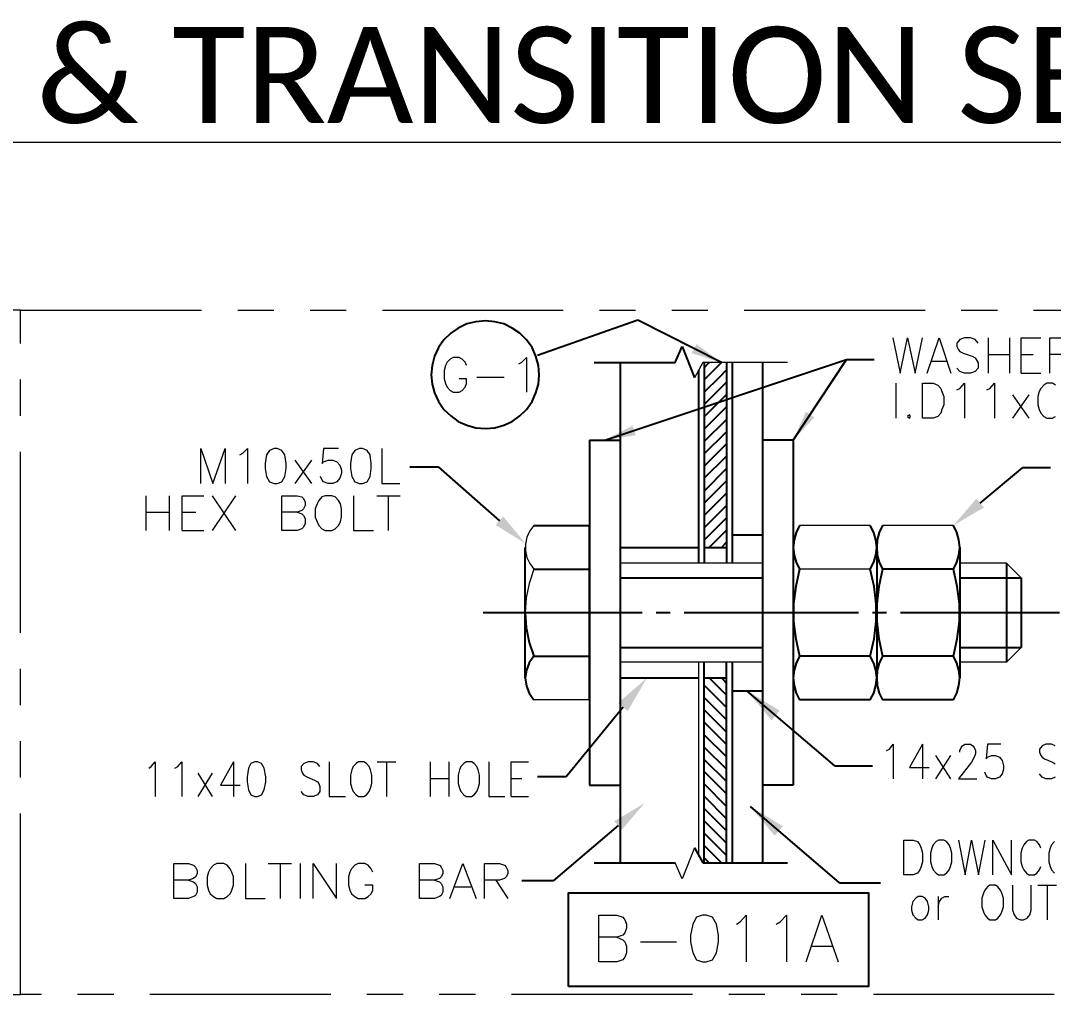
# Model space of a CAD drawing. Header units: inches. Extents: x -15980 to 45789, y -23276 to 2417.
# Drawn here: x 27818 to 28543, y -19686 to -19002 of the extents above; entities that cross this region are included whole.
import ezdxf
from ezdxf.enums import TextEntityAlignment as Align

# ---------------------------------------------------------------- set-up
doc = ezdxf.new("R2010")
doc.units = ezdxf.units.IN
doc.header["$MEASUREMENT"] = 0
doc.linetypes.add('PHANTOMX2', pattern=[127, 63.5, -12.7, 12.7, -12.7, 12.7, -12.7])
for name, color, linetype, lineweight in [('Color-7-Line_Weight-25', 7, 'Continuous', 25), ('Color-7-Line_Weight-9', 7, 'Continuous', 9), ('HATCH', 130, 'PHANTOMX2', 9), ('TEXT', 2, 'Continuous', 13)]:
    doc.layers.add(name, color=color, linetype=linetype, lineweight=lineweight)
doc.layers.add('dim', color=82, linetype='Continuous')
doc.styles.add('ROMANS', font='ROMANS.shx', dxfattribs={"width": 0.9, "bigfont": '@extfont2.shx'})
doc.styles.add('style4', font='calibri.ttf')
doc.dimstyles.new('1x12', dxfattribs={"dimscale": 12, "dimtxt": 2, "dimasz": 1.8, "dimexe": 1, "dimexo": 0.5, "dimgap": 0.5, "dimtad": 1, "dimdsep": 46, "dimtxsty": 'ROMANS', "dimcen": 0, "dimclrd": 256, "dimclre": 256, "dimclrt": 2, "dimadec": 0, "dimazin": 0, "dimtfac": 1, "dimtmove": 0, "dimatfit": 3, "dimfxl": 0.7, "dimlwd": -1, "dimlwe": -1, "dimarcsym": 1})

# ---------------------------------------------------------------- blocks, each defined once
blk = doc.blocks.new('A$C9c22adcb')
at = {"layer": 'HATCH', "ltscale": 2}
blk.add_lwpolyline([(0, 0), (979.76, 0), (979.76, 480.43), (0, 480.43)], close=True, dxfattribs=at)
blk = doc.blocks.new('A$Cce595681')
at = {"layer": 'dim'}
for points in [[(676.4, 341.9), (671.04, 348.15), (654.96, 329.4)], [(338.79, 335.65), (333.43, 329.7), (354.57, 316.6)], [(419.47, 204.66), (426.32, 199), (439.72, 222.22)], [(527.24, 192.45), (532.9, 199.3), (509.98, 213.29)], [(416.79, 121.6), (422.15, 115.64), (438.23, 134.4)], [(529.33, 111.47), (535.28, 118.02), (512.36, 132.02)]]:
    blk.add_hatch(color=256, dxfattribs=at).paths.add_polyline_path(points)
at = {"layer": 'Color-7-Line_Weight-25', "linetype": 'Continuous'}
for p, q in [((459.66, 443.72), (464.43, 455.03)), ((464.43, 455.03), (473.06, 433)), ((402.8, 443.72), (459.66, 443.72)), ((420.96, 443.72), (420.96, 92.42)), ((479.91, 440.15), (483.48, 443.72)), ((479.91, 431.51), (492.11, 443.72)), ((479.91, 443.72), (479.91, 302.9)), ((495.69, 443.72), (495.69, 302.9)), ((499.56, 443.72), (499.56, 302.9)), ((520.99, 443.72), (520.99, 92.42)), ((476.04, 438.66), (476.04, 302.9)), ((490.92, 433.6), (495.69, 438.66)), ((479.91, 422.88), (490.92, 433.6)), ((479.91, 414.25), (495.69, 430.02)), ((479.91, 405.61), (495.69, 421.39)), ((479.91, 396.98), (495.69, 412.76)), ((479.91, 388.35), (495.69, 403.83)), ((479.91, 379.71), (495.69, 395.19)), ((399.53, 389.24), (399.53, 146.9)), ((399.53, 389.24), (420.96, 389.24)), ((479.91, 371.08), (495.69, 386.56)), ((542.43, 389.24), (520.99, 389.24)), ((542.43, 389.24), (542.43, 146.9)), ((479.91, 362.44), (495.69, 377.93)), ((479.91, 353.51), (495.69, 369.29)), ((479.91, 344.88), (495.69, 360.66)), ((479.91, 336.25), (495.69, 352.02)), ((479.91, 327.61), (495.69, 343.39)), ((479.91, 318.98), (495.69, 334.76)), ((360.23, 329.4), (399.53, 329.4)), ((399.53, 206.74), (399.53, 329.4)), ((546.89, 329.4), (544.51, 324.34)), ((598.99, 324.34), (596.61, 329.4)), ((605.24, 329.4), (602.86, 324.34)), ((657.34, 324.34), (654.96, 329.4)), ((483.48, 313.92), (495.69, 326.12)), ((499.56, 322.85), (520.99, 322.85)), ((543.02, 319.28), (542.43, 313.92)), ((544.51, 324.34), (543.02, 319.28)), ((600.48, 319.28), (598.99, 324.34)), ((601.08, 313.92), (600.48, 319.28)), ((601.37, 319.28), (601.08, 313.92)), ((602.86, 324.34), (601.37, 319.28)), ((658.83, 319.28), (657.34, 324.34)), ((659.43, 313.92), (658.83, 319.28)), ((354.27, 222.22), (354.27, 313.92)), ((420.96, 313.92), (476.04, 313.92)), ((479.91, 313.92), (495.69, 313.92)), ((492.11, 313.92), (495.69, 317.49)), ((542.43, 313.92), (542.43, 222.22)), ((542.43, 313.92), (543.02, 308.56)), ((600.48, 308.56), (601.08, 313.92)), ((601.08, 313.92), (601.08, 222.22)), ((601.08, 313.92), (601.37, 308.56)), ((658.83, 308.56), (659.43, 313.92)), ((659.43, 313.92), (659.43, 222.22)), ((543.02, 308.56), (544.51, 303.5)), ((598.99, 303.5), (600.48, 308.56)), ((601.37, 308.56), (602.86, 303.5)), ((657.34, 303.5), (658.83, 308.56)), ((360.23, 298.73), (399.53, 298.73)), ((546.89, 298.73), (544.21, 286.53)), ((544.51, 303.5), (546.89, 298.73)), ((596.61, 298.73), (598.99, 303.5)), ((599.29, 286.53), (596.61, 298.73)), ((605.24, 298.73), (602.56, 286.53)), ((602.86, 303.5), (605.24, 298.73)), ((654.96, 298.73), (605.24, 298.73)), ((654.96, 298.73), (657.34, 303.5)), ((657.64, 286.53), (654.96, 298.73)), ((692.17, 302.9), (692.17, 292.48)), ((420.96, 292.48), (520.99, 292.48)), ((659.43, 292.48), (702.59, 292.48)), ((692.17, 292.48), (692.17, 243.66)), ((702.59, 292.48), (702.59, 243.66)), ((544.21, 286.53), (542.72, 274.32)), ((600.78, 274.32), (599.29, 286.53)), ((602.56, 286.53), (601.08, 274.32)), ((659.13, 274.32), (657.64, 286.53)), ((542.72, 274.32), (542.72, 261.82)), ((600.78, 261.82), (600.78, 274.32)), ((601.08, 274.32), (601.08, 261.82)), ((659.13, 261.82), (659.13, 274.32)), ((436.44, 268.07), (324.8, 268.07)), ((354.27, 268.07), (354.87, 257.65)), ((456.09, 268.07), (446.27, 268.07)), ((588.27, 268.07), (465.92, 268.07)), ((542.72, 261.82), (544.21, 249.61)), ((607.92, 268.07), (598.1, 268.07)), ((599.29, 249.61), (600.78, 261.82)), ((601.08, 261.82), (602.56, 249.61)), ((729.39, 268.07), (617.75, 268.07)), ((657.64, 249.61), (659.13, 261.82)), ((354.87, 257.65), (356.95, 247.23)), ((356.95, 247.23), (360.23, 237.41)), ((544.21, 249.61), (546.89, 237.41)), ((596.61, 237.41), (599.29, 249.61)), ((602.56, 249.61), (605.24, 237.41)), ((654.96, 237.41), (657.64, 249.61)), ((420.96, 243.66), (520.99, 243.66)), ((659.43, 243.66), (702.59, 243.66)), ((692.17, 243.66), (692.17, 233.24)), ((356.95, 232.94), (355.17, 227.58)), ((360.23, 237.41), (356.95, 232.94)), ((360.23, 237.41), (399.53, 237.41)), ((479.91, 92.42), (479.91, 233.24)), ((495.69, 92.42), (495.69, 233.24)), ((499.56, 233.24), (499.56, 92.42)), ((544.51, 232.64), (543.02, 227.58)), ((546.89, 237.41), (544.51, 232.64)), ((596.61, 237.41), (546.89, 237.41)), ((598.99, 232.64), (596.61, 237.41)), ((600.48, 227.58), (598.99, 232.64)), ((602.86, 232.64), (601.37, 227.58)), ((605.24, 237.41), (602.86, 232.64)), ((654.96, 237.41), (605.24, 237.41)), ((657.34, 232.64), (654.96, 237.41)), ((658.83, 227.58), (657.34, 232.64)), ((355.17, 227.58), (354.27, 222.22)), ((543.02, 227.58), (542.43, 222.22)), ((601.08, 222.22), (600.48, 227.58)), ((601.37, 227.58), (601.08, 222.22)), ((659.43, 222.22), (658.83, 227.58)), ((354.27, 222.22), (355.17, 216.57)), ((420.96, 222.22), (476.04, 222.22)), ((479.91, 222.22), (495.69, 222.22)), ((483.48, 222.22), (495.69, 210.02)), ((492.11, 222.22), (495.69, 218.65)), ((542.43, 222.22), (543.02, 216.86)), ((600.48, 216.86), (601.08, 222.22)), ((601.08, 222.22), (601.37, 216.86)), ((658.83, 216.86), (659.43, 222.22)), ((355.17, 216.57), (356.95, 211.51)), ((356.95, 211.51), (360.23, 206.74)), ((479.91, 217.16), (495.69, 201.38)), ((499.56, 213.29), (520.99, 213.29)), ((543.02, 216.86), (544.51, 211.51)), ((544.51, 211.51), (546.89, 206.74)), ((596.61, 206.74), (598.99, 211.51)), ((598.99, 211.51), (600.48, 216.86)), ((601.37, 216.86), (602.86, 211.51)), ((602.86, 211.51), (605.24, 206.74)), ((654.96, 206.74), (657.34, 211.51)), ((657.34, 211.51), (658.83, 216.86)), ((479.91, 208.53), (495.69, 192.75)), ((596.61, 206.74), (546.89, 206.74)), ((654.96, 206.74), (605.24, 206.74)), ((479.91, 199.89), (495.69, 184.12)), ((479.91, 191.26), (495.69, 175.48)), ((479.91, 182.33), (495.69, 166.85)), ((479.91, 173.7), (495.69, 158.22)), ((479.91, 165.06), (495.69, 149.58)), ((479.91, 156.43), (495.69, 140.95)), ((399.53, 146.9), (420.96, 146.9)), ((479.91, 147.8), (495.69, 132.02)), ((542.43, 146.9), (520.99, 146.9)), ((479.91, 139.16), (495.69, 123.38)), ((479.91, 130.53), (495.69, 114.75)), ((479.91, 121.89), (495.69, 106.12)), ((479.91, 113.26), (490.92, 102.25)), ((473.06, 102.84), (479.01, 92.42)), ((479.91, 104.63), (492.11, 92.42)), ((490.92, 102.25), (495.69, 97.48)), ((479.91, 95.99), (483.48, 92.42)), ((402.8, 92.42), (459.66, 92.42)), ((479.01, 92.42), (538.56, 92.42))]:
    blk.add_line(p, q, dxfattribs=at)
at = {"layer": 'Color-7-Line_Weight-9', "linetype": 'Continuous'}
for p, q in [((596.61, 329.4), (546.89, 329.4)), ((654.96, 329.4), (605.24, 329.4)), ((520.99, 302.9), (420.96, 302.9)), ((596.61, 298.73), (546.89, 298.73)), ((520.99, 233.24), (420.96, 233.24)), ((476.04, 233.24), (476.04, 97.48)), ((399.53, 206.74), (360.23, 206.74))]:
    blk.add_line(p, q, dxfattribs=at)
for points in [[(538.56, 443.72), (479.01, 443.72), (473.06, 433)], [(360.23, 329.4), (357.55, 325.53), (355.47, 321.06), (354.57, 316.3), (354.57, 311.54), (355.47, 306.77), (357.55, 302.6), (360.23, 298.73), (356.95, 288.61), (354.87, 278.49), (354.27, 268.07)], [(702.59, 292.48), (692.17, 302.9), (659.43, 302.9)], [(702.59, 243.66), (692.17, 233.24), (659.43, 233.24)], [(473.06, 102.84), (464.43, 81.11), (459.66, 92.42)]]:
    blk.add_lwpolyline(points, dxfattribs=at)
at = {"layer": 'dim'}
for p, q in [((319.52, 472.41), (313.26, 470.92)), ((326.36, 473), (319.52, 472.41)), ((332.91, 472.41), (326.36, 473)), ((339.17, 470.92), (332.91, 472.41)), ((301.95, 464.37), (297.19, 459.6)), ((307.31, 467.94), (301.95, 464.37)), ((313.26, 470.92), (307.31, 467.94)), ((345.12, 467.94), (339.17, 470.92)), ((350.48, 464.37), (345.12, 467.94)), ((355.24, 459.6), (350.48, 464.37)), ((297.19, 459.6), (293.32, 454.25)), ((359.11, 454.25), (355.24, 459.6)), ((293.32, 454.25), (290.64, 448.29)), ((361.79, 448.29), (359.11, 454.25)), ((290.64, 448.29), (288.85, 441.74)), ((363.58, 441.74), (361.79, 448.29)), ((288.85, 441.74), (288.26, 435.19)), ((288.26, 435.19), (288.85, 428.64)), ((364.17, 435.19), (363.58, 441.74)), ((363.58, 428.64), (364.17, 435.19)), ((288.85, 428.64), (290.64, 422.39)), ((361.79, 422.39), (363.58, 428.64)), ((290.64, 422.39), (293.32, 416.44)), ((359.11, 416.44), (361.79, 422.39)), ((293.32, 416.44), (297.19, 410.78)), ((355.24, 410.78), (359.11, 416.44)), ((297.19, 410.78), (301.95, 406.31)), ((301.95, 406.31), (307.31, 402.44)), ((345.12, 402.44), (350.48, 406.31)), ((350.48, 406.31), (355.24, 410.78)), ((307.31, 402.44), (313.26, 399.76)), ((313.26, 399.76), (319.52, 397.98)), ((332.91, 397.98), (339.17, 399.76)), ((339.17, 399.76), (345.12, 402.44)), ((319.52, 397.98), (326.36, 397.38)), ((326.36, 397.38), (332.91, 397.98)), ((273.3, 370.48), (293.24, 370.48)), ((293.24, 370.48), (336.11, 332.67)), ((673.72, 344.88), (703.49, 369.89)), ((723.14, 369.89), (703.49, 369.89)), ((571.6, 160.6), (509.98, 213.29)), ((423.05, 201.68), (383.15, 152.86)), ((571.6, 160.6), (598.1, 160.6)), ((383.15, 152.86), (362.91, 152.86)), ((574.88, 78.43), (512.36, 132.02)), ((419.47, 118.62), (373.92, 79.62)), ((373.92, 79.62), (351.89, 79.62)), ((574.88, 78.43), (603.75, 78.43))]:
    blk.add_line(p, q, dxfattribs=at)
blk.add_lwpolyline([(384.64, 5.59), (384.64, 71.39), (595.42, 71.39), (595.42, 5.59)], close=True, dxfattribs=at)
at = {"layer": 'HATCH', "ltscale": 2}
blk.add_lwpolyline([(0, 480.43), (979.76, 480.43), (979.76, 0), (0, 0)], close=True, dxfattribs=at)
at = {"layer": 'TEXT', "ltscale": 0.5}
for p, q in [((612.39, 461.01), (617.45, 436.3)), ((617.45, 436.3), (622.81, 461.01)), ((622.81, 461.01), (628.17, 436.3)), ((628.17, 436.3), (633.23, 461.01)), ((636.5, 436.3), (644.84, 461.01)), ((644.84, 461.01), (653.17, 436.3)), ((659.43, 459.82), (657.34, 457.43)), ((657.34, 457.43), (657.34, 455.05)), ((662.7, 461.01), (659.43, 459.82)), ((666.87, 461.01), (662.7, 461.01)), ((670.14, 459.82), (666.87, 461.01)), ((672.23, 457.43), (670.14, 459.82)), ((679.37, 461.01), (679.37, 436.3)), ((694.26, 461.01), (694.26, 436.3)), ((702.59, 436.3), (702.59, 461.01)), ((702.59, 461.01), (716.29, 461.01)), ((722.54, 436.3), (722.54, 461.01)), ((722.54, 461.01), (732.07, 461.01)), ((657.34, 455.05), (658.53, 452.67)), ((658.53, 452.67), (659.43, 451.48)), ((659.43, 451.48), (661.81, 450.29)), ((661.81, 450.29), (668.06, 448.21)), ((299.57, 444.12), (298.38, 441.74)), ((301.65, 446.21), (299.57, 444.12)), ((303.74, 447.4), (301.65, 446.21)), ((307.91, 447.4), (303.74, 447.4)), ((309.99, 446.21), (307.91, 447.4)), ((312.07, 444.12), (309.99, 446.21)), ((312.97, 441.74), (312.07, 444.12)), ((349.88, 442.93), (351.97, 444.12)), ((351.97, 444.12), (355.24, 447.4)), ((355.24, 447.4), (355.24, 422.99)), ((639.48, 444.63), (650.2, 444.63)), ((668.06, 448.21), (670.14, 447.01)), ((670.14, 447.01), (671.04, 445.82)), ((671.04, 445.82), (672.23, 443.44)), ((672.23, 443.44), (672.23, 439.87)), ((679.37, 449.4), (694.26, 449.4)), ((702.59, 449.4), (710.93, 449.4)), ((732.07, 449.4), (722.54, 449.4)), ((298.38, 441.74), (297.49, 438.17)), ((297.49, 438.17), (297.49, 432.21)), ((659.43, 437.49), (657.34, 439.87)), ((662.7, 436.3), (659.43, 437.49)), ((666.87, 436.3), (662.7, 436.3)), ((670.14, 437.49), (666.87, 436.3)), ((672.23, 439.87), (670.14, 437.49)), ((702.59, 436.3), (716.29, 436.3)), ((297.49, 432.21), (298.38, 428.94)), ((298.38, 428.94), (299.57, 426.56)), ((312.97, 432.21), (307.91, 432.21)), ((312.07, 426.56), (312.97, 428.94)), ((312.97, 428.94), (312.97, 432.21)), ((320.41, 433.41), (339.46, 433.41)), ((614.47, 429.15), (614.47, 404.74)), ((633.23, 404.74), (633.23, 429.15)), ((633.23, 429.15), (640.67, 429.15)), ((640.67, 429.15), (643.95, 427.96)), ((643.95, 427.96), (646.03, 425.58)), ((659.43, 425.58), (662.7, 429.15)), ((662.7, 429.15), (662.7, 404.74)), ((680.56, 425.58), (683.84, 429.15)), ((683.84, 429.15), (683.84, 404.74)), ((718.37, 427.96), (716.29, 425.58)), ((720.46, 429.15), (718.37, 427.96)), ((724.63, 429.15), (720.46, 429.15)), ((726.71, 427.96), (724.63, 429.15)), ((299.57, 426.56), (301.65, 424.18)), ((301.65, 424.18), (303.74, 422.99)), ((303.74, 422.99), (307.91, 422.99)), ((307.91, 422.99), (309.99, 424.18)), ((309.99, 424.18), (312.07, 426.56)), ((646.03, 425.58), (646.92, 423.5)), ((646.92, 423.5), (648.11, 419.92)), ((657.34, 424.69), (659.43, 425.58)), ((678.48, 424.69), (680.56, 425.58)), ((696.34, 421.11), (707.95, 404.74)), ((707.95, 421.11), (696.34, 404.74)), ((715.1, 423.5), (714.21, 419.92)), ((716.29, 425.58), (715.1, 423.5)), ((648.11, 413.97), (646.92, 410.69)), ((648.11, 419.92), (648.11, 413.97)), ((714.21, 419.92), (714.21, 413.97)), ((714.21, 413.97), (715.1, 410.69)), ((624, 407.12), (622.81, 405.93)), ((624.89, 405.93), (624, 407.12)), ((646.03, 408.31), (643.95, 405.93)), ((646.92, 410.69), (646.03, 408.31)), ((715.1, 410.69), (716.29, 408.31)), ((716.29, 408.31), (718.37, 405.93)), ((622.81, 405.93), (624, 404.74)), ((624, 404.74), (624.89, 405.93)), ((640.67, 404.74), (633.23, 404.74)), ((643.95, 405.93), (640.67, 404.74)), ((718.37, 405.93), (720.46, 404.74)), ((720.46, 404.74), (724.63, 404.74)), ((724.63, 404.74), (726.71, 405.93)), ((126.53, 358.87), (126.53, 383.28)), ((126.53, 383.28), (134.86, 358.87)), ((134.86, 358.87), (143.5, 383.28)), ((143.5, 383.28), (143.5, 358.87)), ((153.92, 378.82), (156, 380.01)), ((156, 380.01), (159.27, 383.28)), ((159.27, 383.28), (159.27, 358.87)), ((172.67, 378.82), (171.78, 372.86)), ((174.76, 382.09), (172.67, 378.82)), ((178.03, 383.28), (174.76, 382.09)), ((180.11, 383.28), (178.03, 383.28)), ((183.39, 382.09), (180.11, 383.28)), ((185.47, 378.82), (183.39, 382.09)), ((186.37, 372.86), (185.47, 378.82)), ((212.56, 383.28), (211.67, 372.86)), ((223.28, 383.28), (212.56, 383.28)), ((232.51, 378.82), (231.62, 372.86)), ((234.6, 382.09), (232.51, 378.82)), ((237.87, 383.28), (234.6, 382.09)), ((239.95, 383.28), (237.87, 383.28)), ((243.23, 382.09), (239.95, 383.28)), ((245.31, 378.82), (243.23, 382.09)), ((246.21, 372.86), (245.31, 378.82)), ((253.65, 383.28), (253.65, 358.87)), ((171.78, 372.86), (171.78, 369.29)), ((186.37, 369.29), (186.37, 372.86)), ((192.62, 375.25), (204.23, 358.87)), ((204.23, 375.25), (192.62, 358.87)), ((211.67, 372.86), (212.56, 374.05)), ((212.56, 374.05), (215.84, 375.25)), ((215.84, 375.25), (219.11, 375.25)), ((219.11, 375.25), (222.09, 374.05)), ((222.09, 374.05), (224.18, 371.67)), ((224.18, 371.67), (225.37, 368.1)), ((231.62, 372.86), (231.62, 369.29)), ((246.21, 369.29), (246.21, 372.86)), ((171.78, 369.29), (172.67, 363.63)), ((172.67, 363.63), (174.76, 360.06)), ((183.39, 360.06), (185.47, 363.63)), ((185.47, 363.63), (186.37, 369.29)), ((211.67, 361.25), (210.48, 363.63)), ((225.37, 366.02), (224.18, 362.44)), ((225.37, 368.1), (225.37, 366.02)), ((231.62, 369.29), (232.51, 363.63)), ((232.51, 363.63), (234.6, 360.06)), ((243.23, 360.06), (245.31, 363.63)), ((245.31, 363.63), (246.21, 369.29)), ((174.76, 360.06), (178.03, 358.87)), ((178.03, 358.87), (180.11, 358.87)), ((180.11, 358.87), (183.39, 360.06)), ((212.56, 360.06), (211.67, 361.25)), ((215.84, 358.87), (212.56, 360.06)), ((219.11, 358.87), (215.84, 358.87)), ((222.09, 360.06), (219.11, 358.87)), ((224.18, 362.44), (222.09, 360.06)), ((234.6, 360.06), (237.87, 358.87)), ((237.87, 358.87), (239.95, 358.87)), ((239.95, 358.87), (243.23, 360.06)), ((253.65, 358.87), (266.15, 358.87)), ((87.82, 350.24), (87.82, 325.83)), ((104.2, 350.24), (104.2, 325.83)), ((113.43, 325.83), (113.43, 350.24)), ((113.43, 350.24), (128.61, 350.24)), ((134.56, 350.24), (150.94, 325.83)), ((150.94, 350.24), (134.56, 325.83)), ((183.39, 325.83), (183.39, 350.24)), ((183.39, 350.24), (194.11, 350.24)), ((194.11, 350.24), (197.38, 349.34)), ((197.38, 349.34), (198.57, 348.15)), ((198.57, 348.15), (199.76, 345.77)), ((211.37, 349.34), (209.29, 346.96)), ((213.76, 350.24), (211.37, 349.34)), ((218.52, 350.24), (213.76, 350.24)), ((220.9, 349.34), (218.52, 350.24)), ((223.28, 346.96), (220.9, 349.34)), ((233.7, 350.24), (233.7, 325.83)), ((250.08, 350.24), (266.45, 350.24)), ((258.11, 350.24), (258.11, 325.83)), ((198.57, 341.01), (197.38, 339.82)), ((199.76, 343.39), (198.57, 341.01)), ((199.76, 345.77), (199.76, 343.39)), ((208.1, 344.58), (206.91, 341.01)), ((206.91, 341.01), (206.91, 335.05)), ((209.29, 346.96), (208.1, 344.58)), ((224.47, 344.58), (223.28, 346.96)), ((225.37, 341.01), (224.47, 344.58)), ((225.37, 335.05), (225.37, 341.01)), ((87.82, 338.63), (104.2, 338.63)), ((113.43, 338.63), (122.95, 338.63)), ((194.11, 338.63), (183.39, 338.63)), ((197.38, 339.82), (194.11, 338.63)), ((194.11, 338.63), (197.38, 337.44)), ((197.38, 337.44), (198.57, 336.25)), ((198.57, 336.25), (199.76, 334.16)), ((199.76, 334.16), (199.76, 330.59)), ((206.91, 335.05), (208.1, 331.78)), ((224.47, 331.78), (225.37, 335.05)), ((197.38, 327.02), (194.11, 325.83)), ((198.57, 328.21), (197.38, 327.02)), ((199.76, 330.59), (198.57, 328.21)), ((208.1, 331.78), (209.29, 329.4)), ((209.29, 329.4), (211.37, 327.02)), ((211.37, 327.02), (213.76, 325.83)), ((218.52, 325.83), (220.9, 327.02)), ((220.9, 327.02), (223.28, 329.4)), ((223.28, 329.4), (224.47, 331.78)), ((113.43, 325.83), (128.61, 325.83)), ((194.11, 325.83), (183.39, 325.83)), ((213.76, 325.83), (218.52, 325.83)), ((233.7, 325.83), (247.69, 325.83)), ((610.01, 172.21), (612.69, 175.78)), ((612.69, 175.78), (612.69, 151.37)), ((633.23, 175.78), (624, 159.41)), ((633.23, 175.78), (633.23, 151.37)), ((660.32, 173.4), (661.21, 174.59)), ((661.21, 174.59), (663, 175.78)), ((663, 175.78), (666.87, 175.78)), ((666.87, 175.78), (668.66, 174.59)), ((668.66, 174.59), (669.55, 173.4)), ((678.78, 175.78), (677.88, 165.36)), ((688.3, 175.78), (678.78, 175.78)), ((717.18, 174.59), (715.4, 172.21)), ((719.86, 175.78), (717.18, 174.59)), ((723.73, 175.78), (719.86, 175.78)), ((726.41, 174.59), (723.73, 175.78)), ((607.92, 171.31), (610.01, 172.21)), ((642.46, 167.74), (652.88, 151.37)), ((652.88, 167.74), (642.46, 151.37)), ((659.43, 171.31), (660.32, 173.4)), ((659.43, 170.12), (659.43, 171.31)), ((669.55, 173.4), (670.44, 171.31)), ((670.44, 168.93), (669.55, 166.55)), ((670.44, 171.31), (670.44, 168.93)), ((678.78, 166.55), (681.75, 167.74)), ((681.75, 167.74), (684.43, 167.74)), ((684.43, 167.74), (687.41, 166.55)), ((715.4, 172.21), (715.4, 170.12)), ((715.4, 170.12), (716.29, 167.74)), ((716.29, 167.74), (717.18, 166.55)), ((89.91, 158.81), (91.69, 160)), ((91.69, 160), (94.37, 163.28)), ((94.37, 163.28), (94.37, 138.86)), ((108.37, 158.81), (110.45, 160)), ((110.45, 160), (113.13, 163.28)), ((113.13, 163.28), (113.13, 138.86)), ((149.45, 163.28), (140.22, 146.9)), ((149.45, 163.28), (149.45, 138.86)), ((161.66, 162.09), (159.87, 158.81)), ((164.34, 163.28), (161.66, 162.09)), ((166.42, 163.28), (164.34, 163.28)), ((169.1, 162.09), (166.42, 163.28)), ((170.89, 158.81), (169.1, 162.09)), ((198.87, 162.09), (197.08, 160)), ((197.08, 160), (197.08, 157.62)), ((201.85, 163.28), (198.87, 162.09)), ((205.42, 163.28), (201.85, 163.28)), ((208.4, 162.09), (205.42, 163.28)), ((210.18, 160), (208.4, 162.09)), ((216.73, 163.28), (216.73, 138.86)), ((233.4, 160), (232.51, 157.62)), ((235.49, 162.09), (233.4, 160)), ((237.27, 163.28), (235.49, 162.09)), ((240.85, 163.28), (237.27, 163.28)), ((242.93, 162.09), (240.85, 163.28)), ((244.72, 160), (242.93, 162.09)), ((245.61, 157.62), (244.72, 160)), ((250.37, 163.28), (263.47, 163.28)), ((256.92, 163.28), (256.92, 138.86)), ((287.59, 163.28), (287.59, 138.86)), ((300.69, 163.28), (300.69, 138.86)), ((309.02, 160), (308.13, 157.62)), ((311.11, 162.09), (309.02, 160)), ((312.89, 163.28), (311.11, 162.09)), ((316.47, 163.28), (312.89, 163.28)), ((318.55, 162.09), (316.47, 163.28)), ((320.34, 160), (318.55, 162.09)), ((321.23, 157.62), (320.34, 160)), ((328.67, 163.28), (328.67, 138.86)), ((344.45, 138.86), (344.45, 163.28)), ((344.45, 163.28), (356.66, 163.28)), ((667.76, 162.98), (658.53, 151.37)), ((669.55, 166.55), (667.76, 162.98)), ((677.88, 165.36), (678.78, 166.55)), ((687.41, 166.55), (689.2, 164.17)), ((689.2, 164.17), (690.09, 160.6)), ((690.09, 160.6), (690.09, 158.22)), ((717.18, 166.55), (718.97, 165.36)), ((718.97, 165.36), (724.63, 162.98)), ((724.63, 162.98), (726.41, 161.79)), ((124.44, 155.24), (134.56, 138.86)), ((134.56, 155.24), (124.44, 138.86)), ((159.87, 158.81), (158.98, 152.86)), ((158.98, 152.86), (158.98, 149.28)), ((172.08, 152.86), (170.89, 158.81)), ((172.08, 149.28), (172.08, 152.86)), ((197.08, 157.62), (197.98, 155.24)), ((197.98, 155.24), (198.87, 154.05)), ((198.87, 154.05), (200.95, 152.86)), ((200.95, 152.86), (206.31, 150.48)), ((232.51, 157.62), (231.62, 154.05)), ((231.62, 154.05), (231.62, 148.09)), ((246.5, 154.05), (245.61, 157.62)), ((246.5, 148.09), (246.5, 154.05)), ((308.13, 157.62), (307.24, 154.05)), ((307.24, 154.05), (307.24, 148.09)), ((322.12, 154.05), (321.23, 157.62)), ((322.12, 148.09), (322.12, 154.05)), ((624, 159.41), (637.99, 159.41)), ((677.88, 153.75), (676.99, 156.13)), ((678.78, 152.56), (677.88, 153.75)), ((681.75, 151.37), (678.78, 152.56)), ((687.41, 152.56), (684.43, 151.37)), ((689.2, 154.94), (687.41, 152.56)), ((690.09, 158.22), (689.2, 154.94)), ((717.18, 152.56), (715.4, 154.94)), ((719.86, 151.37), (717.18, 152.56)), ((726.41, 152.56), (723.73, 151.37)), ((140.22, 146.9), (154.21, 146.9)), ((158.98, 149.28), (159.87, 143.63)), ((170.89, 143.63), (172.08, 149.28)), ((206.31, 150.48), (208.4, 149.28)), ((208.4, 149.28), (209.29, 148.09)), ((209.29, 148.09), (210.18, 146.01)), ((210.18, 146.01), (210.18, 142.44)), ((231.62, 148.09), (232.51, 144.82)), ((245.61, 144.82), (246.5, 148.09)), ((287.59, 151.67), (300.69, 151.67)), ((307.24, 148.09), (308.13, 144.82)), ((321.23, 144.82), (322.12, 148.09)), ((344.45, 151.67), (351.89, 151.67)), ((658.53, 151.37), (671.33, 151.37)), ((684.43, 151.37), (681.75, 151.37)), ((723.73, 151.37), (719.86, 151.37)), ((159.87, 143.63), (161.66, 140.06)), ((161.66, 140.06), (164.34, 138.86)), ((164.34, 138.86), (166.42, 138.86)), ((166.42, 138.86), (169.1, 140.06)), ((169.1, 140.06), (170.89, 143.63)), ((198.87, 140.06), (197.08, 142.44)), ((201.85, 138.86), (198.87, 140.06)), ((205.42, 138.86), (201.85, 138.86)), ((208.4, 140.06), (205.42, 138.86)), ((210.18, 142.44), (208.4, 140.06)), ((216.73, 138.86), (228.05, 138.86)), ((232.51, 144.82), (233.4, 142.44)), ((233.4, 142.44), (235.49, 140.06)), ((235.49, 140.06), (237.27, 138.86)), ((237.27, 138.86), (240.85, 138.86)), ((240.85, 138.86), (242.93, 140.06)), ((242.93, 140.06), (244.72, 142.44)), ((244.72, 142.44), (245.61, 144.82)), ((308.13, 144.82), (309.02, 142.44)), ((309.02, 142.44), (311.11, 140.06)), ((311.11, 140.06), (312.89, 138.86)), ((312.89, 138.86), (316.47, 138.86)), ((316.47, 138.86), (318.55, 140.06)), ((318.55, 140.06), (320.34, 142.44)), ((320.34, 142.44), (321.23, 144.82)), ((328.67, 138.86), (339.98, 138.86)), ((344.45, 138.86), (356.66, 138.86)), ((639.78, 102.65), (638.88, 99.08)), ((640.67, 105.03), (639.78, 102.65)), ((642.76, 107.41), (640.67, 105.03)), ((644.54, 108.31), (642.76, 107.41)), ((648.11, 108.31), (644.54, 108.31)), ((650.2, 107.41), (648.11, 108.31)), ((651.98, 105.03), (650.2, 107.41)), ((652.88, 102.65), (651.98, 105.03)), ((653.77, 99.08), (652.88, 102.65)), ((658.53, 108.31), (663.3, 83.9)), ((663.3, 83.9), (667.76, 108.31)), ((667.76, 108.31), (672.53, 83.9)), ((672.53, 83.9), (677.29, 108.31)), ((682.65, 83.9), (682.65, 108.31)), ((682.65, 108.31), (695.75, 83.9)), ((695.75, 83.9), (695.75, 108.31)), ((703.19, 102.65), (702.3, 99.08)), ((704.38, 105.03), (703.19, 102.65)), ((706.17, 107.41), (704.38, 105.03)), ((707.95, 108.31), (706.17, 107.41)), ((711.82, 108.31), (707.95, 108.31)), ((713.61, 107.41), (711.82, 108.31)), ((715.4, 105.03), (713.61, 107.41)), ((716.29, 102.65), (715.4, 105.03)), ((722.84, 102.65), (721.95, 99.08)), ((723.73, 105.03), (722.84, 102.65)), ((725.82, 107.41), (723.73, 105.03)), ((638.88, 99.08), (638.88, 93.12)), ((653.77, 93.12), (653.77, 99.08)), ((702.3, 99.08), (702.3, 93.12)), ((721.95, 99.08), (721.95, 93.12)), ((107.47, 67.41), (107.47, 91.83)), ((107.47, 91.83), (117.89, 91.83)), ((117.89, 91.83), (121.47, 90.64)), ((121.47, 90.64), (122.66, 89.44)), ((122.66, 89.44), (123.85, 87.06)), ((123.85, 87.06), (123.85, 84.68)), ((133.08, 88.25), (131.89, 85.87)), ((135.46, 90.64), (133.08, 88.25)), ((137.84, 91.83), (135.46, 90.64)), ((142.6, 91.83), (137.84, 91.83)), ((144.98, 90.64), (142.6, 91.83)), ((147.07, 88.25), (144.98, 90.64)), ((148.26, 85.87), (147.07, 88.25)), ((157.79, 91.83), (157.79, 67.41)), ((173.86, 91.83), (190.24, 91.83)), ((182.2, 91.83), (182.2, 67.41)), ((196.19, 91.83), (196.19, 67.41)), ((205.42, 67.41), (205.42, 91.83)), ((205.42, 91.83), (221.79, 67.41)), ((221.79, 67.41), (221.79, 91.83)), ((232.21, 88.25), (231.02, 85.87)), ((234.6, 90.64), (232.21, 88.25)), ((236.98, 91.83), (234.6, 90.64)), ((241.74, 91.83), (236.98, 91.83)), ((244.12, 90.64), (241.74, 91.83)), ((246.21, 88.25), (244.12, 90.64)), ((247.4, 85.87), (246.21, 88.25)), ((280.14, 67.41), (280.14, 91.83)), ((280.14, 91.83), (290.56, 91.83)), ((290.56, 91.83), (294.14, 90.64)), ((294.14, 90.64), (295.33, 89.44)), ((295.33, 89.44), (296.52, 87.06)), ((296.52, 87.06), (296.52, 84.68)), ((301.28, 67.41), (310.51, 91.83)), ((310.51, 91.83), (319.74, 67.41)), ((325.69, 67.41), (325.69, 91.83)), ((325.69, 91.83), (336.11, 91.83)), ((336.11, 91.83), (339.69, 90.64)), ((339.69, 90.64), (340.88, 89.44)), ((340.88, 89.44), (342.07, 87.06)), ((342.07, 87.06), (342.07, 84.68)), ((638.88, 93.12), (639.78, 89.85)), ((639.78, 89.85), (640.67, 87.47)), ((640.67, 87.47), (642.76, 85.09)), ((650.2, 85.09), (651.98, 87.47)), ((651.98, 87.47), (652.88, 89.85)), ((652.88, 89.85), (653.77, 93.12)), ((702.3, 93.12), (703.19, 89.85)), ((703.19, 89.85), (704.38, 87.47)), ((704.38, 87.47), (706.17, 85.09)), ((713.61, 85.09), (715.4, 87.47)), ((715.4, 87.47), (716.29, 89.85)), ((721.95, 93.12), (722.84, 89.85)), ((722.84, 89.85), (723.73, 87.47)), ((723.73, 87.47), (725.82, 85.09)), ((117.89, 80.22), (107.47, 80.22)), ((121.47, 81.41), (117.89, 80.22)), ((117.89, 80.22), (121.47, 79.02)), ((122.66, 82.6), (121.47, 81.41)), ((123.85, 84.68), (122.66, 82.6)), ((131.89, 85.87), (130.99, 82.6)), ((130.99, 82.6), (130.99, 76.64)), ((149.45, 82.6), (148.26, 85.87)), ((149.45, 76.64), (149.45, 82.6)), ((231.02, 85.87), (230.13, 82.6)), ((230.13, 82.6), (230.13, 76.64)), ((290.56, 80.22), (280.14, 80.22)), ((294.14, 81.41), (290.56, 80.22)), ((290.56, 80.22), (294.14, 79.02)), ((295.33, 82.6), (294.14, 81.41)), ((296.52, 84.68), (295.33, 82.6)), ((336.11, 80.22), (325.69, 80.22)), ((333.73, 80.22), (342.07, 67.41)), ((339.69, 81.41), (336.11, 80.22)), ((340.88, 82.6), (339.69, 81.41)), ((342.07, 84.68), (340.88, 82.6)), ((642.76, 85.09), (644.54, 83.9)), ((644.54, 83.9), (648.11, 83.9)), ((648.11, 83.9), (650.2, 85.09)), ((706.17, 85.09), (707.95, 83.9)), ((707.95, 83.9), (711.82, 83.9)), ((711.82, 83.9), (713.61, 85.09)), ((121.47, 79.02), (122.66, 77.83)), ((122.66, 77.83), (123.85, 75.45)), ((123.85, 75.45), (123.85, 71.88)), ((130.99, 76.64), (131.89, 73.07)), ((131.89, 73.07), (133.08, 70.69)), ((147.07, 70.69), (148.26, 73.07)), ((148.26, 73.07), (149.45, 76.64)), ((230.13, 76.64), (231.02, 73.07)), ((231.02, 73.07), (232.21, 70.69)), ((247.4, 76.64), (241.74, 76.64)), ((246.21, 70.69), (247.4, 73.07)), ((247.4, 73.07), (247.4, 76.64)), ((294.14, 79.02), (295.33, 77.83)), ((295.33, 77.83), (296.52, 75.45)), ((296.52, 75.45), (296.52, 71.88)), ((304.56, 75.45), (316.17, 75.45)), ((676.99, 73.18), (676.1, 71.09)), ((678.78, 75.56), (676.99, 73.18)), ((680.56, 76.75), (678.78, 75.56)), ((684.43, 76.75), (680.56, 76.75)), ((686.22, 75.56), (684.43, 76.75)), ((688.01, 73.18), (686.22, 75.56)), ((688.9, 71.09), (688.01, 73.18)), ((696.34, 76.75), (696.34, 59.19)), ((709.44, 59.19), (709.44, 76.75)), ((714.21, 76.75), (727.3, 76.75)), ((720.75, 76.75), (720.75, 52.34)), ((117.89, 67.41), (107.47, 67.41)), ((121.47, 68.61), (117.89, 67.41)), ((122.66, 69.5), (121.47, 68.61)), ((123.85, 71.88), (122.66, 69.5)), ((133.08, 70.69), (135.46, 68.61)), ((135.46, 68.61), (137.84, 67.41)), ((137.84, 67.41), (142.6, 67.41)), ((142.6, 67.41), (144.98, 68.61)), ((144.98, 68.61), (147.07, 70.69)), ((157.79, 67.41), (171.78, 67.41)), ((232.21, 70.69), (234.6, 68.61)), ((234.6, 68.61), (236.98, 67.41)), ((236.98, 67.41), (241.74, 67.41)), ((241.74, 67.41), (244.12, 68.61)), ((244.12, 68.61), (246.21, 70.69)), ((290.56, 67.41), (280.14, 67.41)), ((294.14, 68.61), (290.56, 67.41)), ((295.33, 69.5), (294.14, 68.61)), ((296.52, 71.88), (295.33, 69.5)), ((628.46, 67.52), (626.38, 65.14)), ((630.25, 68.71), (628.46, 67.52)), ((632.93, 68.71), (630.25, 68.71)), ((635.01, 67.52), (632.93, 68.71)), ((636.8, 65.14), (635.01, 67.52)), ((644.24, 68.71), (644.24, 52.34)), ((645.14, 65.14), (646.92, 67.52)), ((646.92, 67.52), (649.01, 68.71)), ((649.01, 68.71), (651.69, 68.71)), ((676.1, 71.09), (674.91, 67.52)), ((674.91, 67.52), (674.91, 61.57)), ((690.09, 67.52), (688.9, 71.09)), ((690.09, 61.57), (690.09, 67.52)), ((626.38, 65.14), (625.49, 61.57)), ((625.49, 61.57), (625.49, 59.19)), ((625.49, 59.19), (626.38, 55.91)), ((637.69, 61.57), (636.8, 65.14)), ((636.8, 55.91), (637.69, 59.19)), ((637.69, 59.19), (637.69, 61.57)), ((644.24, 61.57), (645.14, 65.14)), ((674.91, 61.57), (676.1, 57.99)), ((688.9, 57.99), (690.09, 61.57)), ((696.34, 59.19), (697.53, 55.91)), ((708.55, 55.91), (709.44, 59.19)), ((406.08, 22.86), (406.08, 55.61)), ((406.08, 55.61), (418.58, 55.61)), ((418.58, 55.61), (422.75, 54.12)), ((422.75, 54.12), (424.24, 52.33)), ((424.24, 52.33), (425.43, 49.36)), ((474.55, 54.12), (471.87, 49.36)), ((478.72, 55.61), (474.55, 54.12)), ((481.4, 55.61), (478.72, 55.61)), ((485.86, 54.12), (481.4, 55.61)), ((488.54, 49.36), (485.86, 54.12)), ((502.53, 49.36), (505.21, 50.84)), ((505.21, 50.84), (509.38, 55.61)), ((509.38, 55.61), (509.38, 22.86)), ((530.52, 49.36), (533.2, 50.84)), ((533.2, 50.84), (537.66, 55.61)), ((537.66, 55.61), (537.66, 22.86)), ((551.66, 22.86), (562.67, 55.61)), ((562.67, 55.61), (573.98, 22.86)), ((626.38, 55.91), (628.46, 53.53)), ((628.46, 53.53), (630.25, 52.34)), ((630.25, 52.34), (632.93, 52.34)), ((632.93, 52.34), (635.01, 53.53)), ((635.01, 53.53), (636.8, 55.91)), ((676.1, 57.99), (676.99, 55.91)), ((676.99, 55.91), (678.78, 53.53)), ((678.78, 53.53), (680.56, 52.34)), ((680.56, 52.34), (684.43, 52.34)), ((684.43, 52.34), (686.22, 53.53)), ((686.22, 53.53), (688.01, 55.91)), ((688.01, 55.91), (688.9, 57.99)), ((697.53, 55.91), (699.32, 53.53)), ((699.32, 53.53), (702, 52.34)), ((702, 52.34), (704.08, 52.34)), ((704.08, 52.34), (706.76, 53.53)), ((706.76, 53.53), (708.55, 55.91)), ((425.43, 46.38), (424.24, 43.1)), ((425.43, 49.36), (425.43, 46.38)), ((471.87, 49.36), (470.38, 41.61)), ((490.03, 41.61), (488.54, 49.36)), ((418.58, 40.13), (406.08, 40.13)), ((422.75, 41.61), (418.58, 40.13)), ((418.58, 40.13), (422.75, 38.34)), ((424.24, 43.1), (422.75, 41.61)), ((422.75, 38.34), (424.24, 36.85)), ((424.24, 36.85), (425.43, 33.87)), ((435.25, 36.85), (460.56, 36.85)), ((470.38, 41.61), (470.38, 36.85)), ((470.38, 36.85), (471.87, 29.11)), ((488.54, 29.11), (490.03, 36.85)), ((490.03, 36.85), (490.03, 41.61)), ((425.43, 29.11), (424.24, 26.13)), ((425.43, 33.87), (425.43, 29.11)), ((471.87, 29.11), (474.55, 24.35)), ((485.86, 24.35), (488.54, 29.11)), ((555.82, 33.87), (569.82, 33.87)), ((418.58, 22.86), (406.08, 22.86)), ((422.75, 24.35), (418.58, 22.86)), ((424.24, 26.13), (422.75, 24.35)), ((474.55, 24.35), (478.72, 22.86)), ((478.72, 22.86), (481.4, 22.86)), ((481.4, 22.86), (485.86, 24.35))]:
    blk.add_line(p, q, dxfattribs=at)
blk.add_lwpolyline([(620.13, 83.9), (620.13, 108.31), (626.68, 108.31), (629.66, 107.41), (631.44, 105.03), (632.34, 102.65), (633.23, 99.08), (633.23, 93.12), (632.34, 89.85), (631.44, 87.47), (629.66, 85.09), (626.68, 83.9)], close=True, dxfattribs=at)
at = {"layer": 'dim'}
for points in [[(492.11, 443.72), (433.31, 473.58), (362.94, 448.81)], [(410.24, 389.24), (579.94, 445.79), (599.29, 445.79)], [(542.43, 389.24), (579.94, 445.79), (599.29, 445.79)]]:
    blk.add_leader(points, dimstyle='1x12', override={"dimgap": 0.4, "dimtad": 0}, dxfattribs=at)

msp = doc.modelspace()

# ---------------------------------------------------------------- block references
for name, p in [('A$C9c22adcb', (26838.609, -19686.043)), ('A$Cce595681', (27818.371, -19686.043))]:
    msp.add_blockref(name, p)

# ---------------------------------------------------------------- texts
at = {"layer": 'TEXT', "style": 'style4'}
msp.add_text('%%UELEVATION VIEW OF TRAYS #17 ~ #19 & TRANSITION SEAL PAN', height=67.5, dxfattribs=at).set_placement((27539.648, -19040.278), align=Align.MIDDLE_CENTER)

doc.saveas('drawing.dxf')
